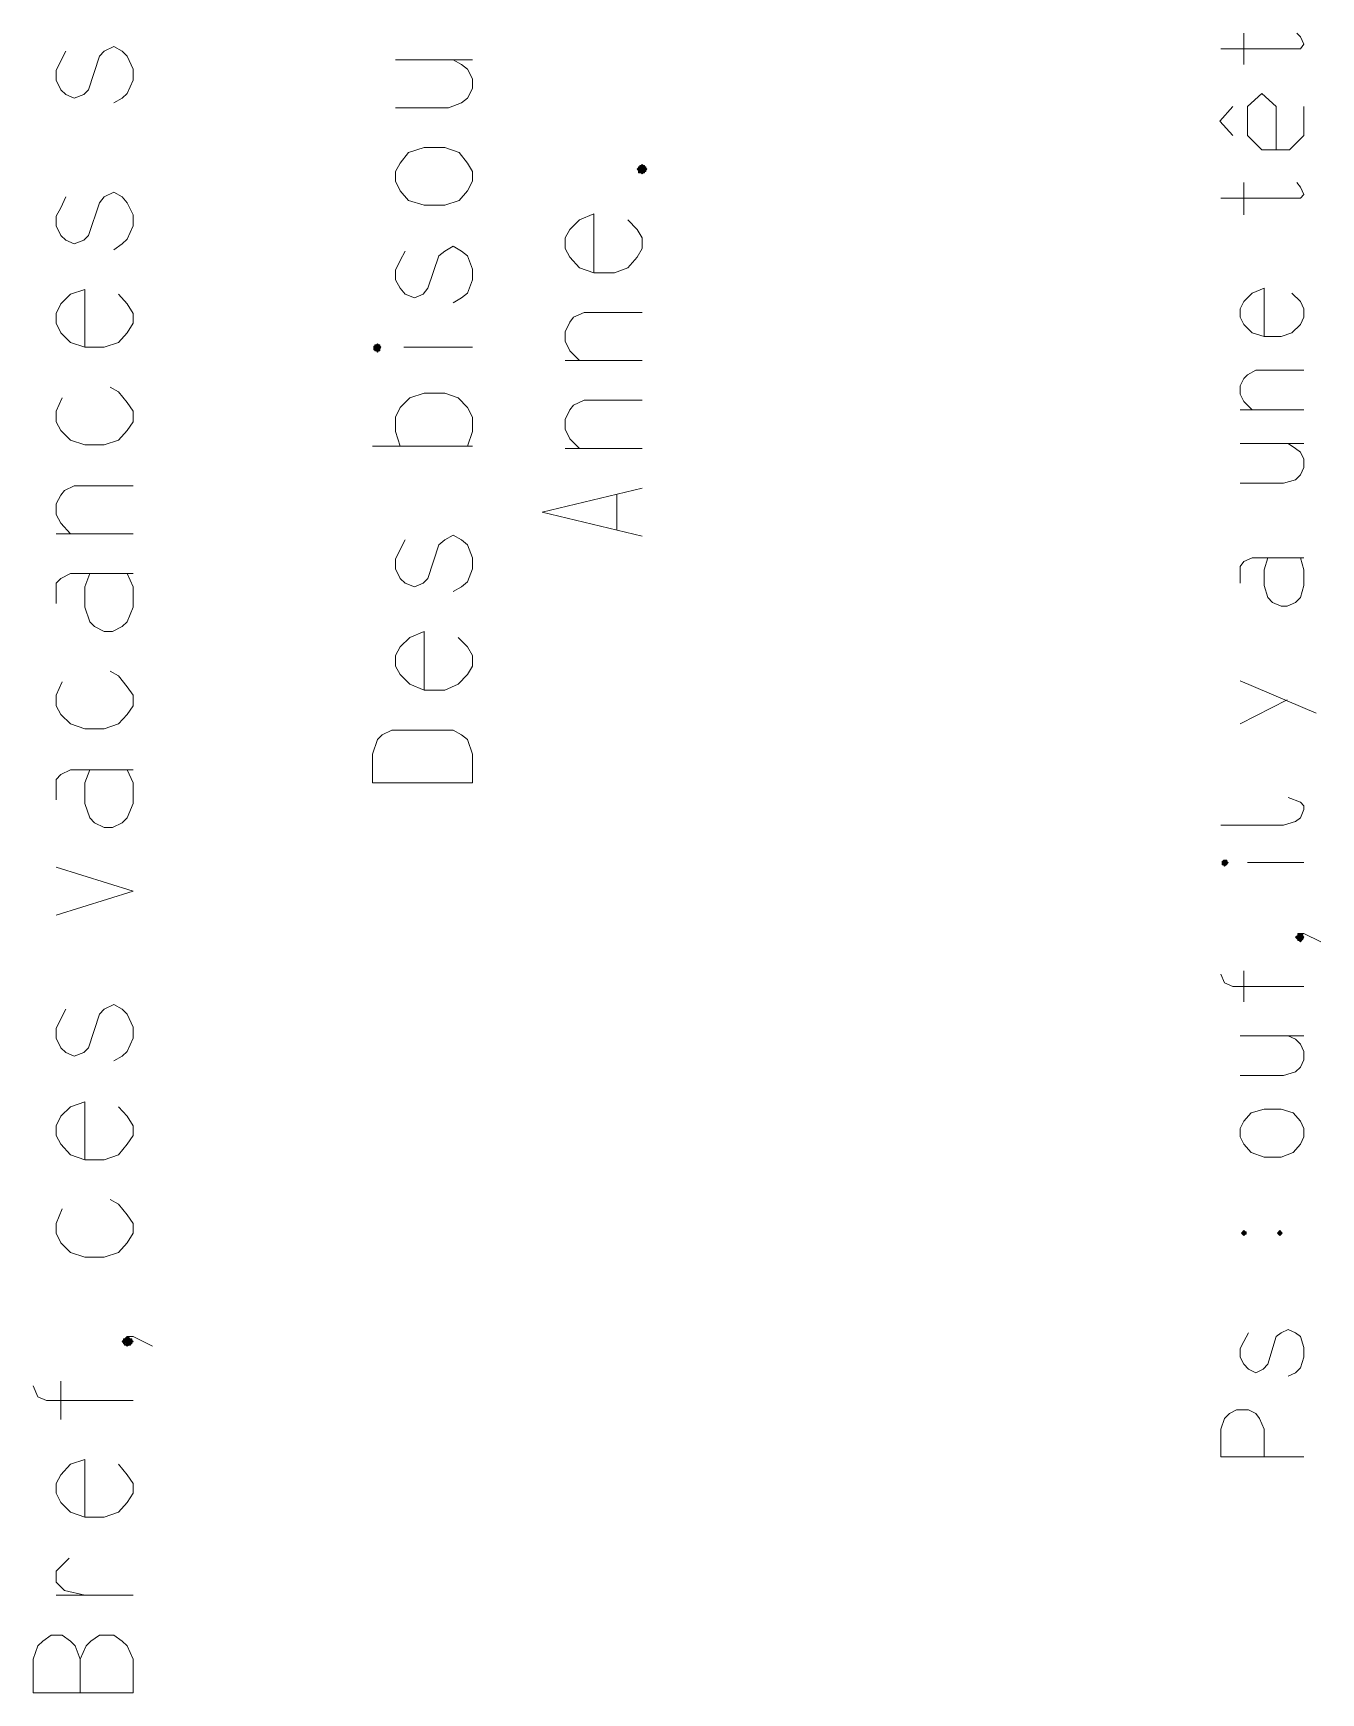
# Model space of a CAD drawing. Header units: millimetres. Extents: x 83.7 to 130.3, y 110.7 to 188.2.
# Drawn here: x 107.63 to 130.35, y 126.01 to 155.29 of the extents above; entities that cross this region are included whole.
import ezdxf

# ---------------------------------------------------------------- set-up
doc = ezdxf.new("R2010")
doc.units = ezdxf.units.MM

msp = doc.modelspace()

# ---------------------------------------------------------------- linework, layer by layer
at = {"color": 139, "lineweight": 0}
for points in [[(128.585, 155.014), (129.987, 155.014), (130.05, 155.099), (129.987, 155.226), (129.923, 155.29)], [(128.989, 154.738), (128.989, 155.29)], [(108.202, 154.972), (108.117, 154.802), (108.032, 154.632), (108.032, 154.462), (108.117, 154.292), (108.202, 154.207), (108.35, 154.144), (108.52, 154.207), (108.605, 154.292), (108.796, 154.887), (108.881, 154.972), (109.051, 155.057), (109.2, 154.972), (109.285, 154.887), (109.391, 154.653), (109.391, 154.462), (109.285, 154.229), (109.2, 154.144), (109.051, 154.059)], [(114.02, 153.974), (114.954, 153.974), (115.187, 154.059), (115.294, 154.144), (115.379, 154.313), (115.379, 154.483), (115.294, 154.653), (115.187, 154.738), (115.039, 154.823)], [(114.02, 154.823), (115.379, 154.823)], [(129.562, 153.231), (129.562, 153.995), (129.307, 154.229), (129.052, 153.995), (129.052, 153.485), (129.307, 153.231), (129.796, 153.231), (130.05, 153.485), (130.05, 153.995)], [(128.798, 153.995), (128.564, 153.74), (128.798, 153.485)], [(118.287, 152.891), (118.372, 152.976), (118.372, 152.806)], [(118.309, 152.891), (118.309, 152.891), (118.309, 152.891), (118.287, 152.891)], [(118.287, 152.891), (118.372, 152.806), (118.457, 152.891)], [(118.457, 152.891), (118.287, 152.891)], [(118.309, 152.848), (118.415, 152.955)], [(118.394, 152.955), (118.309, 152.87)], [(118.415, 152.827), (118.309, 152.933)], [(118.309, 152.933), (118.415, 152.827)], [(118.415, 152.933), (118.309, 152.827)], [(118.309, 152.827), (118.309, 152.933)], [(118.309, 152.933), (118.309, 152.848)], [(118.436, 152.933), (118.309, 152.933)], [(118.309, 152.933), (118.415, 152.933)], [(118.394, 152.827), (118.309, 152.912)], [(118.309, 152.912), (118.436, 152.912)], [(118.309, 152.87), (118.436, 152.87)], [(118.436, 152.848), (118.309, 152.848)], [(118.33, 152.955), (118.436, 152.848)], [(118.33, 152.955), (118.33, 152.827)], [(118.415, 152.955), (118.33, 152.955)], [(118.33, 152.827), (118.436, 152.933)], [(118.436, 152.87), (118.351, 152.955)], [(118.351, 152.827), (118.351, 152.955)], [(118.436, 152.912), (118.351, 152.827)], [(118.372, 152.976), (118.457, 152.891)], [(118.394, 152.955), (118.394, 152.827)], [(118.415, 152.827), (118.415, 152.955)], [(118.415, 152.933), (118.415, 152.827)], [(118.436, 152.848), (118.436, 152.933)], [(118.309, 152.827), (118.415, 152.827)], [(118.415, 152.827), (118.33, 152.827)], [(128.585, 152.381), (129.987, 152.381), (130.05, 152.445), (129.987, 152.572), (129.923, 152.657)], [(128.989, 152.084), (128.989, 152.657)], [(108.202, 152.403), (108.117, 152.211), (108.032, 152.063), (108.032, 151.893), (108.117, 151.723), (108.202, 151.638), (108.35, 151.574), (108.52, 151.638), (108.605, 151.723), (108.796, 152.296), (108.881, 152.403), (109.051, 152.487), (109.2, 152.403), (109.285, 152.296), (109.391, 152.084), (109.391, 151.893), (109.285, 151.659), (109.2, 151.574), (109.051, 151.468)], [(117.523, 151.065), (117.523, 152.105), (117.268, 151.999), (117.098, 151.829), (117.013, 151.681), (117.013, 151.489), (117.098, 151.341), (117.268, 151.15), (117.523, 151.065), (117.884, 151.065), (118.118, 151.15), (118.287, 151.341), (118.372, 151.489), (118.372, 151.681), (118.287, 151.829), (118.118, 151.999)], [(114.189, 151.447), (114.105, 151.277), (114.02, 151.107), (114.02, 150.937), (114.105, 150.789), (114.189, 150.683), (114.359, 150.619), (114.508, 150.683), (114.593, 150.789), (114.784, 151.362), (114.89, 151.447), (115.039, 151.532), (115.187, 151.447), (115.294, 151.362), (115.379, 151.129), (115.379, 150.937), (115.294, 150.704), (115.187, 150.619), (115.039, 150.534)], [(108.542, 149.748), (108.542, 150.768), (108.287, 150.683), (108.117, 150.513), (108.032, 150.343), (108.032, 150.173), (108.117, 150.003), (108.287, 149.833), (108.542, 149.748), (108.881, 149.748), (109.136, 149.833), (109.285, 150.003), (109.391, 150.173), (109.391, 150.343), (109.285, 150.513), (109.136, 150.683)], [(129.35, 149.94), (129.35, 150.789), (129.137, 150.704), (128.989, 150.555), (128.925, 150.428), (128.925, 150.279), (128.989, 150.152), (129.137, 150.003), (129.35, 149.94), (129.647, 149.94), (129.838, 150.003), (129.987, 150.152), (130.05, 150.279), (130.05, 150.428), (129.987, 150.555), (129.838, 150.704)], [(117.268, 149.515), (117.098, 149.685), (117.013, 149.855), (117.013, 150.024), (117.098, 150.194), (117.162, 150.279), (117.353, 150.364), (118.372, 150.364)], [(113.701, 149.663), (113.637, 149.748), (113.701, 149.812)], [(113.722, 149.791), (113.637, 149.727)], [(113.637, 149.706), (113.744, 149.791)], [(113.744, 149.685), (113.637, 149.77)], [(113.637, 149.77), (113.637, 149.706)], [(113.637, 149.77), (113.744, 149.77)], [(113.659, 149.748), (113.659, 149.748), (113.659, 149.748), (113.659, 149.748), (113.659, 149.748), (113.637, 149.748)], [(113.637, 149.748), (113.722, 149.685)], [(113.744, 149.748), (113.637, 149.748)], [(113.637, 149.748), (113.765, 149.748)], [(113.744, 149.727), (113.637, 149.727)], [(113.637, 149.706), (113.744, 149.706)], [(113.659, 149.791), (113.744, 149.706)], [(113.659, 149.685), (113.659, 149.791)], [(113.744, 149.791), (113.659, 149.791)], [(113.744, 149.77), (113.659, 149.685)], [(113.744, 149.685), (113.659, 149.685)], [(113.744, 149.727), (113.68, 149.791)], [(113.68, 149.791), (113.68, 149.685)], [(113.68, 149.685), (113.744, 149.748)], [(113.701, 149.812), (113.765, 149.748)], [(113.765, 149.748), (113.701, 149.663), (113.701, 149.812)], [(113.722, 149.685), (113.722, 149.791)], [(113.744, 149.791), (113.744, 149.685)], [(113.744, 149.706), (113.744, 149.77)], [(115.379, 149.748), (114.168, 149.748)], [(118.372, 149.515), (117.013, 149.515)], [(129.137, 148.644), (128.989, 148.793), (128.925, 148.92), (128.925, 149.069), (128.989, 149.196), (129.052, 149.26), (129.201, 149.345), (130.05, 149.345)], [(108.138, 148.857), (108.032, 148.623), (108.032, 148.432), (108.117, 148.283), (108.287, 148.113), (108.542, 148.029), (108.881, 148.029), (109.136, 148.113), (109.285, 148.283), (109.391, 148.432), (109.391, 148.623), (109.285, 148.772), (109.136, 148.963), (108.987, 149.048)], [(114.105, 148.007), (114.02, 148.262), (114.02, 148.517), (114.105, 148.687), (114.274, 148.857), (114.529, 148.942), (114.89, 148.942), (115.124, 148.857), (115.294, 148.687), (115.379, 148.517), (115.379, 148.262), (115.294, 148.007)], [(117.268, 147.965), (117.098, 148.135), (117.013, 148.305), (117.013, 148.474), (117.098, 148.644), (117.162, 148.729), (117.353, 148.814), (118.372, 148.814)], [(130.05, 148.644), (128.925, 148.644)], [(115.379, 148.007), (113.616, 148.007)], [(118.372, 147.965), (117.013, 147.965)], [(128.925, 147.349), (129.689, 147.349), (129.902, 147.413), (129.987, 147.498), (130.05, 147.625), (130.05, 147.774), (129.987, 147.901), (129.902, 147.965), (129.774, 148.05)], [(128.925, 148.05), (130.05, 148.05)], [(108.287, 146.457), (108.117, 146.648), (108.032, 146.797), (108.032, 146.988), (108.117, 147.137), (108.181, 147.222), (108.35, 147.307), (109.391, 147.307)], [(118.372, 146.415), (116.61, 146.84), (118.372, 147.264)], [(117.926, 146.521), (117.926, 147.158)], [(109.391, 146.457), (108.032, 146.457)], [(114.189, 146.351), (114.105, 146.181), (114.02, 146.011), (114.02, 145.842), (114.105, 145.672), (114.189, 145.587), (114.359, 145.523), (114.508, 145.587), (114.593, 145.672), (114.784, 146.266), (114.89, 146.351), (115.039, 146.436), (115.187, 146.351), (115.294, 146.266), (115.379, 146.033), (115.379, 145.842), (115.294, 145.608), (115.187, 145.523), (115.039, 145.438)], [(128.925, 145.587), (128.925, 145.884), (128.989, 145.969), (129.137, 146.033), (130.05, 146.033)], [(129.413, 146.033), (129.35, 145.82), (129.35, 145.544), (129.413, 145.332), (129.498, 145.247), (129.647, 145.183), (129.753, 145.183), (129.902, 145.247), (129.987, 145.332), (130.05, 145.544), (130.05, 145.82), (129.987, 146.033)], [(108.032, 145.226), (108.032, 145.587), (108.117, 145.672), (108.287, 145.757), (109.391, 145.757)], [(108.626, 145.757), (108.542, 145.523), (108.542, 145.162), (108.626, 144.907), (108.711, 144.822), (108.881, 144.737), (109.03, 144.737), (109.2, 144.822), (109.285, 144.907), (109.391, 145.162), (109.391, 145.523), (109.285, 145.757)], [(114.529, 143.697), (114.529, 144.737), (114.274, 144.631), (114.105, 144.461), (114.02, 144.313), (114.02, 144.122), (114.105, 143.973), (114.274, 143.803), (114.529, 143.697), (114.89, 143.697), (115.124, 143.803), (115.294, 143.973), (115.379, 144.122), (115.379, 144.313), (115.294, 144.461), (115.124, 144.631)], [(108.138, 143.846), (108.032, 143.612), (108.032, 143.421), (108.117, 143.272), (108.287, 143.103), (108.542, 143.018), (108.881, 143.018), (109.136, 143.103), (109.285, 143.272), (109.391, 143.421), (109.391, 143.612), (109.285, 143.761), (109.136, 143.952), (108.987, 144.037)], [(128.925, 143.867), (130.263, 143.294)], [(128.925, 143.103), (129.753, 143.527)], [(108.032, 141.765), (108.032, 142.126), (108.117, 142.211), (108.287, 142.296), (109.391, 142.296)], [(108.626, 142.296), (108.542, 142.062), (108.542, 141.701), (108.626, 141.446), (108.711, 141.361), (108.881, 141.277), (109.03, 141.277), (109.2, 141.361), (109.285, 141.446), (109.391, 141.701), (109.391, 142.062), (109.285, 142.296)], [(128.585, 141.319), (129.689, 141.319), (129.902, 141.383), (129.987, 141.446), (130.05, 141.595), (130.05, 141.659), (129.987, 141.722), (129.774, 141.807)], [(108.032, 139.727), (109.391, 140.151), (108.032, 140.576)], [(128.649, 140.597), (128.607, 140.661), (128.649, 140.703)], [(128.67, 140.703), (128.607, 140.64)], [(128.607, 140.618), (128.691, 140.703)], [(128.691, 140.618), (128.607, 140.682)], [(128.607, 140.682), (128.607, 140.618)], [(128.607, 140.682), (128.691, 140.682)], [(128.628, 140.661), (128.628, 140.661), (128.628, 140.661), (128.628, 140.661), (128.628, 140.661), (128.628, 140.661), (128.628, 140.661), (128.628, 140.661), (128.607, 140.661)], [(128.607, 140.661), (128.67, 140.618)], [(128.691, 140.661), (128.607, 140.661)], [(128.607, 140.661), (128.713, 140.661)], [(128.691, 140.64), (128.607, 140.64)], [(128.607, 140.618), (128.691, 140.618)], [(128.628, 140.703), (128.691, 140.618)], [(128.628, 140.618), (128.628, 140.703)], [(128.691, 140.703), (128.628, 140.703)], [(128.691, 140.682), (128.628, 140.618)], [(128.691, 140.618), (128.628, 140.618)], [(128.649, 140.703), (128.713, 140.661)], [(128.691, 140.64), (128.649, 140.703)], [(128.713, 140.661), (128.649, 140.597), (128.649, 140.703)], [(128.649, 140.703), (128.649, 140.618)], [(128.649, 140.618), (128.691, 140.661)], [(128.67, 140.618), (128.67, 140.703)], [(128.691, 140.703), (128.691, 140.618)], [(128.691, 140.618), (128.691, 140.682)], [(130.05, 140.661), (129.052, 140.661)], [(129.902, 139.344), (129.987, 139.408), (129.987, 139.259)], [(129.923, 139.323), (130.008, 139.408)], [(129.987, 139.408), (129.923, 139.323)], [(129.944, 139.408), (130.029, 139.323)], [(129.944, 139.408), (129.944, 139.281)], [(130.008, 139.408), (129.944, 139.408)], [(130.029, 139.302), (129.944, 139.387)], [(130.029, 139.387), (129.944, 139.302)], [(129.944, 139.302), (129.944, 139.387)], [(129.944, 139.387), (130.029, 139.387)], [(130.029, 139.323), (129.965, 139.408)], [(129.965, 139.281), (129.965, 139.408)], [(129.987, 139.408), (130.05, 139.344)], [(129.987, 139.408), (129.987, 139.281)], [(129.987, 139.408), (130.05, 139.408), (130.348, 139.259)], [(130.008, 139.281), (130.008, 139.408)], [(130.029, 139.387), (130.029, 139.302)], [(129.902, 139.344), (129.987, 139.259), (130.05, 139.344)], [(130.05, 139.344), (129.902, 139.344)], [(129.923, 139.366), (130.008, 139.281)], [(129.987, 139.281), (129.923, 139.366)], [(129.923, 139.366), (129.923, 139.323)], [(129.923, 139.366), (130.029, 139.366)], [(130.029, 139.366), (129.923, 139.366)], [(129.944, 139.344), (129.944, 139.344), (129.944, 139.344), (129.944, 139.344), (129.944, 139.344), (129.923, 139.344)], [(130.029, 139.323), (129.923, 139.323)], [(129.923, 139.323), (130.029, 139.323)], [(129.944, 139.281), (130.029, 139.366)], [(129.944, 139.302), (130.029, 139.302)], [(130.008, 139.281), (129.944, 139.281)], [(130.029, 139.366), (129.965, 139.281)], [(130.029, 139.323), (130.029, 139.366)], [(128.585, 138.686), (128.649, 138.538), (128.798, 138.474), (130.05, 138.474)], [(128.989, 138.198), (128.989, 138.75)], [(108.202, 138.07), (108.117, 137.901), (108.032, 137.731), (108.032, 137.561), (108.117, 137.391), (108.202, 137.306), (108.35, 137.242), (108.52, 137.306), (108.605, 137.391), (108.796, 137.985), (108.881, 138.07), (109.051, 138.155), (109.2, 138.07), (109.285, 137.985), (109.391, 137.752), (109.391, 137.561), (109.285, 137.327), (109.2, 137.242), (109.051, 137.157)], [(128.925, 136.903), (129.689, 136.903), (129.902, 136.966), (129.987, 137.051), (130.05, 137.179), (130.05, 137.327), (129.987, 137.455), (129.902, 137.54), (129.774, 137.603)], [(128.925, 137.603), (130.05, 137.603)], [(108.542, 135.416), (108.542, 136.435), (108.287, 136.351), (108.117, 136.181), (108.032, 136.011), (108.032, 135.841), (108.117, 135.692), (108.287, 135.501), (108.542, 135.416), (108.881, 135.416), (109.136, 135.501), (109.285, 135.692), (109.391, 135.841), (109.391, 136.011), (109.285, 136.181), (109.136, 136.351)], [(108.138, 134.546), (108.032, 134.291), (108.032, 134.121), (108.117, 133.951), (108.287, 133.781), (108.542, 133.696), (108.881, 133.696), (109.136, 133.781), (109.285, 133.951), (109.391, 134.121), (109.391, 134.291), (109.285, 134.44), (109.136, 134.631), (108.987, 134.716)], [(128.946, 134.121), (128.989, 134.164), (128.989, 134.079)], [(128.967, 134.121), (128.967, 134.121), (128.967, 134.121), (128.967, 134.121), (128.967, 134.121), (128.967, 134.121), (128.967, 134.121), (128.967, 134.121), (128.946, 134.121)], [(128.946, 134.121), (128.989, 134.079), (129.031, 134.121)], [(129.031, 134.121), (128.946, 134.121)], [(129.031, 134.1), (128.967, 134.142)], [(128.967, 134.142), (129.01, 134.1)], [(129.031, 134.142), (128.967, 134.1)], [(128.967, 134.1), (129.01, 134.142)], [(128.989, 134.142), (128.967, 134.121)], [(128.967, 134.142), (128.967, 134.1)], [(128.967, 134.142), (129.031, 134.142)], [(129.031, 134.142), (128.967, 134.142)], [(128.989, 134.1), (128.967, 134.121)], [(128.989, 134.164), (129.031, 134.121)], [(129.031, 134.121), (128.989, 134.142)], [(128.989, 134.142), (129.031, 134.1)], [(128.989, 134.1), (129.031, 134.142)], [(128.989, 134.1), (128.989, 134.142)], [(129.031, 134.121), (128.989, 134.1)], [(129.01, 134.142), (129.01, 134.1)], [(129.031, 134.1), (129.031, 134.142)], [(129.583, 134.121), (129.626, 134.164), (129.626, 134.079)], [(129.604, 134.121), (129.604, 134.121), (129.604, 134.121), (129.604, 134.121), (129.604, 134.121), (129.604, 134.121), (129.604, 134.121), (129.604, 134.121), (129.583, 134.121)], [(129.583, 134.121), (129.626, 134.079), (129.668, 134.121)], [(129.668, 134.121), (129.583, 134.121)], [(129.604, 134.142), (129.647, 134.1)], [(129.647, 134.1), (129.604, 134.142)], [(129.604, 134.142), (129.647, 134.1)], [(129.604, 134.1), (129.647, 134.142)], [(129.647, 134.142), (129.604, 134.1)], [(129.604, 134.1), (129.647, 134.142)], [(129.626, 134.142), (129.604, 134.121)], [(129.604, 134.1), (129.604, 134.142)], [(129.604, 134.142), (129.604, 134.1)], [(129.604, 134.142), (129.647, 134.142)], [(129.647, 134.142), (129.604, 134.142)], [(129.626, 134.1), (129.604, 134.121)], [(129.626, 134.164), (129.668, 134.121)], [(129.647, 134.121), (129.626, 134.142)], [(129.647, 134.121), (129.626, 134.1)], [(129.647, 134.1), (129.647, 134.142)], [(129.647, 134.142), (129.647, 134.1)], [(129.031, 134.1), (128.967, 134.1)], [(128.967, 134.1), (129.031, 134.1)], [(129.647, 134.1), (129.604, 134.1)], [(129.604, 134.1), (129.647, 134.1)], [(129.074, 132.359), (128.989, 132.21), (128.925, 132.083), (128.925, 131.934), (128.989, 131.807), (129.074, 131.722), (129.201, 131.658), (129.328, 131.722), (129.413, 131.807), (129.562, 132.295), (129.647, 132.359), (129.774, 132.422), (129.902, 132.359), (129.987, 132.295), (130.05, 132.104), (130.05, 131.934), (129.987, 131.743), (129.902, 131.658), (129.774, 131.594)], [(109.2, 132.21), (109.285, 132.295), (109.285, 132.125)], [(109.221, 132.21), (109.221, 132.21), (109.221, 132.21), (109.2, 132.21)], [(109.2, 132.21), (109.285, 132.125), (109.391, 132.21)], [(109.391, 132.21), (109.2, 132.21)], [(109.221, 132.168), (109.327, 132.274)], [(109.306, 132.274), (109.221, 132.189)], [(109.221, 132.253), (109.327, 132.146)], [(109.221, 132.253), (109.221, 132.168)], [(109.37, 132.253), (109.221, 132.253)], [(109.306, 132.146), (109.221, 132.231)], [(109.221, 132.231), (109.37, 132.231)], [(109.221, 132.189), (109.37, 132.189)], [(109.37, 132.168), (109.221, 132.168)], [(109.348, 132.146), (109.242, 132.253)], [(109.348, 132.253), (109.242, 132.146)], [(109.242, 132.146), (109.242, 132.253)], [(109.242, 132.253), (109.348, 132.253)], [(109.242, 132.146), (109.348, 132.146)], [(109.263, 132.274), (109.37, 132.168)], [(109.263, 132.274), (109.263, 132.146)], [(109.327, 132.274), (109.263, 132.274)], [(109.263, 132.146), (109.37, 132.253)], [(109.327, 132.146), (109.263, 132.146)], [(109.285, 132.295), (109.391, 132.21)], [(109.285, 132.295), (109.391, 132.295), (109.731, 132.125)], [(109.37, 132.189), (109.285, 132.274)], [(109.285, 132.146), (109.285, 132.274)], [(109.37, 132.231), (109.285, 132.146)], [(109.306, 132.274), (109.306, 132.146)], [(109.327, 132.146), (109.327, 132.274)], [(109.348, 132.253), (109.348, 132.146)], [(109.37, 132.168), (109.37, 132.253)], [(108.117, 130.83), (108.117, 131.509)], [(107.629, 131.425), (107.713, 131.233), (107.862, 131.17), (109.391, 131.17)], [(130.05, 130.172), (128.585, 130.172), (128.585, 130.66), (128.649, 130.851), (128.734, 130.936), (128.861, 131), (129.074, 131), (129.201, 130.936), (129.265, 130.851), (129.35, 130.66), (129.35, 130.172)], [(108.542, 129.11), (108.542, 130.129), (108.287, 130.044), (108.117, 129.853), (108.032, 129.705), (108.032, 129.535), (108.117, 129.365), (108.287, 129.195), (108.542, 129.11), (108.881, 129.11), (109.136, 129.195), (109.285, 129.365), (109.391, 129.535), (109.391, 129.705), (109.285, 129.853), (109.136, 130.044)], [(108.542, 127.73), (108.181, 127.815), (108.032, 127.964), (108.032, 128.155), (108.266, 128.388)], [(109.391, 127.73), (108.032, 127.73)], [(109.391, 126.01), (107.629, 126.01), (107.629, 126.605), (107.713, 126.838), (107.798, 126.923), (107.947, 127.029), (108.138, 127.029), (108.287, 126.923), (108.372, 126.838), (108.457, 126.605), (108.457, 126.01)], [(108.457, 126.605), (108.563, 126.838), (108.648, 126.923), (108.796, 127.029), (109.051, 127.029), (109.2, 126.923), (109.285, 126.838), (109.391, 126.605), (109.391, 126.01)]]:
    msp.add_lwpolyline(points, dxfattribs=at)
for points in [[(115.379, 152.679), (115.294, 152.509), (115.145, 152.339), (114.89, 152.254), (114.529, 152.254), (114.253, 152.339), (114.105, 152.509), (114.02, 152.679), (114.02, 152.848), (114.105, 152.997), (114.253, 153.188), (114.529, 153.273), (114.89, 153.273), (115.145, 153.188), (115.294, 152.997), (115.379, 152.848), (115.379, 152.679)], [(115.379, 142.062), (113.616, 142.062), (113.616, 142.572), (113.701, 142.827), (113.786, 142.911), (113.956, 142.996), (115.039, 142.996), (115.187, 142.911), (115.294, 142.827), (115.379, 142.572), (115.379, 142.062)], [(130.05, 135.82), (129.987, 135.692), (129.859, 135.544), (129.647, 135.459), (129.35, 135.459), (129.116, 135.544), (128.989, 135.692), (128.925, 135.82), (128.925, 135.968), (128.989, 136.096), (129.116, 136.244), (129.35, 136.308), (129.647, 136.308), (129.859, 136.244), (129.987, 136.096), (130.05, 135.968), (130.05, 135.82)]]:
    msp.add_lwpolyline(points, close=True, dxfattribs=at)

doc.saveas('drawing.dxf')
